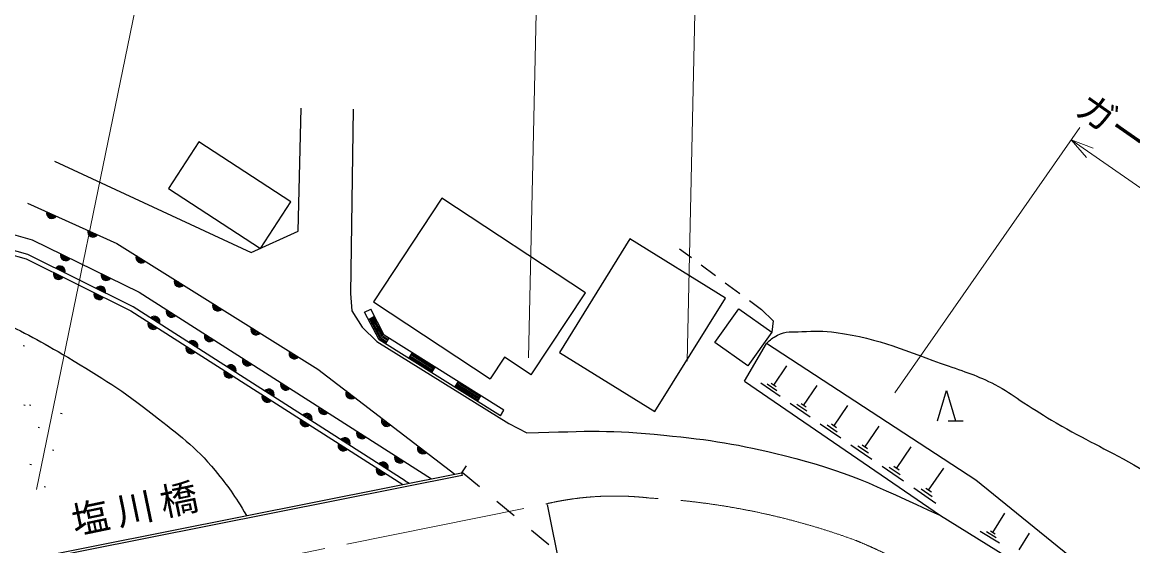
# Model space of a CAD drawing. Units: millimetres, scale not verified. Extents: x 40000 to 680000, y 20000 to 380000.
# Drawn here: x 461592 to 535366, y 301525 to 336315 of the extents above; entities that cross this region are included whole.
import ezdxf
from ezdxf.enums import TextEntityAlignment as Align

# ---------------------------------------------------------------- set-up
doc = ezdxf.new("R2010")
doc.units = ezdxf.units.MM
doc.header["$LTSCALE"] = 1000
doc.linetypes.add('CHAIN', pattern=[18.5, 12, -1.5, 3.5, -1.5])
for name, color, linetype, lineweight in [('M-BGD', 7, 'Continuous', 25), ('M-BMK', 2, 'CHAIN', 13), ('M-BMK-SRVR', 3, 'Continuous', 25), ('M-STR-HTXT', 7, 'Continuous', 13), ('M-STR-STR1', 1, 'Continuous', 25)]:
    doc.layers.add(name, color=color, linetype=linetype, lineweight=lineweight)
doc.styles.add('ＭＳ ゴシック', font='')
doc.styles.get('ＭＳ ゴシック').set_extended_font_data('MS Gothic')

msp = doc.modelspace()

# ---------------------------------------------------------------- linework, layer by layer
at = {"layer": 'M-BGD'}
for p, q in [((505246, 321265), (506043, 320674)), ((506686, 320198), (507650, 319484)), ((508293, 319008), (509257, 318293)), ((495401, 312884), (498999, 318344)), ((484340, 317040), (484739, 317249)), ((485643, 315521), (484739, 317249)), ((509900, 317817), (510697, 317226)), ((485301, 315204), (484340, 317040)), ((484588, 316567), (484986, 316776)), ((484667, 316609), (485369, 315268)), ((485438, 315331), (484747, 316651)), ((484827, 316692), (485506, 315394)), ((485575, 315458), (484907, 316734)), ((510697, 317226), (511466, 316474)), ((511466, 316474), (511383, 315723)), ((493355, 310155), (485301, 315204)), ((485777, 315012), (485369, 315268)), ((485438, 315331), (485825, 315088)), ((485872, 315165), (485506, 315394)), ((485575, 315458), (485920, 315241)), ((493594, 310537), (485643, 315521)), ((485729, 314936), (485968, 315317)), ((461754, 314784), (461656, 314805)), ((487493, 314361), (487254, 313980)), ((488970, 313329), (487445, 314285)), ((509572, 312456), (511030, 314970)), ((488827, 313100), (487302, 314056)), ((488875, 313176), (487350, 314132)), ((488923, 313252), (487398, 314208)), ((488779, 313024), (489018, 313405)), ((511513, 312202), (512392, 313484)), ((490543, 312449), (490304, 312068)), ((491877, 311188), (490352, 312144)), ((491925, 311264), (490400, 312220)), ((491973, 311340), (490448, 312296)), ((492021, 311416), (490496, 312373)), ((511934, 311443), (510653, 312321)), ((511723, 311823), (511083, 312262)), ((511673, 312093), (511353, 312312)), ((513496, 310856), (514399, 312173)), ((491829, 311111), (492068, 311493)), ((522391, 309837), (522991, 311837)), ((522991, 311837), (523591, 309837)), ((461798, 310846), (461701, 310868)), ((462169, 310853), (462071, 310874)), ((513929, 310075), (512612, 310978)), ((513712, 310465), (513054, 310917)), ((513661, 310743), (513331, 310968)), ((515516, 309484), (516445, 310838)), ((464238, 310300), (464140, 310322)), ((493355, 310155), (493594, 310537)), ((462745, 309353), (462647, 309375)), ((515961, 308681), (514607, 309610)), ((515738, 309082), (515061, 309547)), ((515685, 309368), (515347, 309600)), ((517573, 308087), (518527, 309478)), ((523091, 309837), (524091, 309837)), ((463692, 307861), (463594, 307882)), ((518030, 307262), (516639, 308216)), ((517802, 307674), (517106, 308151)), ((517747, 307967), (517399, 308206)), ((519669, 306663), (520649, 308093)), ((462199, 306914), (462101, 306936)), ((520138, 305816), (518709, 306796)), ((519904, 306240), (519189, 306730)), ((519847, 306541), (519490, 306786)), ((521803, 305214), (522810, 306682)), ((463146, 305421), (463048, 305443)), ((487038, 305850), (487296, 305680)), ((522285, 304344), (520817, 305350)), ((522044, 304779), (521310, 305282)), ((521987, 305088), (521620, 305340)), ((526067, 302408), (526863, 303693)), ((526511, 301689), (525226, 302484)), ((526228, 302308), (525907, 302507)), ((526289, 302048), (525647, 302446)), ((527823, 301258), (528506, 302361))]:
    msp.add_line(p, q, dxfattribs=at)
for points in [[(358872, 333857), (393990, 335119), (401100, 334711), (411535, 333150), (431817, 329235), (451992, 324768), (462247, 321862), (469368, 318379), (488774, 305974)], [(487038, 305850), (468959, 317398), (461964, 320874), (451807, 323728), (431564, 328072), (411296, 331756), (401243, 333385), (393985, 334015), (358771, 332873)], [(358794, 332572), (393977, 333713), (401206, 333086), (411245, 331459), (431505, 327776), (451734, 323435), (461855, 320592), (468810, 317135), (486875, 305596)], [(463728, 327073), (476799, 321020), (479926, 322440), (480112, 330603)], [(483570, 330538), (483402, 318286), (483482, 317133), (484170, 316060), (485159, 315104), (493912, 309641), (495117, 309022)], [(498999, 318344), (489474, 324619), (484934, 317727), (492681, 312622)], [(461940, 324301), (467876, 321619), (481238, 313261), (490324, 306284)], [(550448, 274000), (541351, 290705), (537940, 294980), (533869, 298654), (524947, 305883), (511030, 314970)], [(495401, 312884), (493625, 314055), (492681, 312622)], [(509572, 312456), (522591, 303528), (530591, 298574), (534680, 295030), (537067, 291882), (548632, 272829)]]:
    msp.add_lwpolyline(points, dxfattribs=at)
for points in [[(471308, 325260), (477424, 321289), (479435, 324387), (473319, 328358)], [(501958, 321921), (497280, 314378), (503625, 310443), (508303, 317986)], [(511383, 315723), (509796, 313482), (507611, 315029), (509198, 317271)]]:
    msp.add_lwpolyline(points, close=True, dxfattribs=at)
for centre, radius, start, end in [((463564, 323627), 354, 164.48458, 326.88976), ((463564, 323627), 283, 166.70862, 324.66572), ((463564, 323627), 212, 170.45495, 320.91939), ((463564, 323627), 142, 178.16668, 313.20766), ((463564, 323627), 100, 188.48434, 302.89), ((466298, 322392), 354, 164.48458, 326.88976), ((466298, 322392), 283, 166.70862, 324.66572), ((466298, 322392), 212, 170.45495, 320.91939), ((466298, 322392), 142, 178.16668, 313.20766), ((466298, 322392), 100, 188.48434, 302.89), ((464484, 320828), 354, 162.73698, 325.14216), ((464484, 320828), 283, 164.96102, 322.91812), ((464484, 320828), 212, 168.70735, 319.1718), ((464484, 320828), 142, 176.41908, 311.46007), ((464484, 320828), 100, 186.73674, 301.14241), ((469499, 320668), 354, 156.77043, 319.17561), ((469499, 320668), 283, 158.99447, 316.95157), ((469499, 320668), 212, 162.7408, 313.20525), ((469499, 320668), 142, 170.45253, 305.49352), ((469499, 320668), 100, 180.77019, 295.17585), ((464014, 319580), 354, 162.36951, 324.77469), ((464014, 319580), 283, 164.59355, 322.55065), ((464014, 319580), 212, 168.33988, 318.80433), ((464094, 319755), 354, 342.36951, 144.77469), ((464094, 319755), 283, 344.59355, 142.55065), ((464014, 319580), 142, 176.05161, 311.0926), ((464014, 319580), 100, 186.36927, 300.77494), ((464094, 319755), 212, 348.33988, 138.80433), ((464094, 319755), 142, 356.05161, 131.0926), ((464094, 319755), 100, 6.36927, 120.77494), ((467179, 319510), 354, 162.73698, 325.14216), ((467179, 319510), 283, 164.96102, 322.91812), ((467179, 319510), 212, 168.70735, 319.1718), ((467179, 319510), 142, 176.41908, 311.46007), ((467179, 319510), 100, 186.73674, 301.14241), ((466781, 318420), 354, 342.36951, 144.77469), ((472042, 319077), 354, 156.77043, 319.17561), ((472042, 319077), 283, 158.99447, 316.95157), ((472042, 319077), 212, 162.7408, 313.20525), ((472042, 319077), 142, 170.45253, 305.49352), ((472042, 319077), 100, 180.77019, 295.17585), ((466700, 318244), 354, 162.36951, 324.77469), ((466700, 318244), 283, 164.59355, 322.55065), ((466700, 318244), 212, 168.33988, 318.80433), ((466781, 318420), 283, 344.59355, 142.55065), ((466700, 318244), 142, 176.05161, 311.0926), ((466700, 318244), 100, 186.36927, 300.77494), ((466781, 318420), 212, 348.33988, 138.80433), ((466781, 318420), 142, 356.05161, 131.0926), ((466781, 318420), 100, 6.36927, 120.77494), ((474586, 317486), 354, 156.77043, 319.17561), ((474586, 317486), 283, 158.99447, 316.95157), ((474586, 317486), 212, 162.7408, 313.20525), ((474586, 317486), 142, 170.45253, 305.49352), ((474586, 317486), 100, 180.77019, 295.17585), ((470384, 316423), 354, 336.22951, 138.63468), ((470384, 316423), 283, 338.45355, 136.41065), ((470384, 316423), 212, 342.19987, 132.66432), ((470384, 316423), 142, 349.9116, 124.95259), ((470384, 316423), 100, 0.22926, 114.63493), ((471517, 317070), 354, 156.20955, 318.61472), ((471517, 317070), 283, 158.43358, 316.39069), ((471517, 317070), 212, 162.17991, 312.64436), ((471517, 317070), 142, 169.89164, 304.93263), ((471517, 317070), 100, 180.2093, 294.61497), ((470287, 316256), 354, 156.22951, 318.63468), ((470287, 316256), 283, 158.45355, 316.41065), ((470287, 316256), 212, 162.19987, 312.66432), ((470287, 316256), 142, 169.9116, 304.95259), ((470287, 316256), 100, 180.22926, 294.63493), ((477129, 315895), 354, 156.77043, 319.17561), ((477129, 315895), 283, 158.99447, 316.95157), ((477129, 315895), 212, 162.7408, 313.20525), ((477129, 315895), 142, 170.45253, 305.49352), ((477129, 315895), 100, 180.77019, 295.17585), ((472912, 314808), 354, 336.22951, 138.63468), ((472912, 314808), 283, 338.45355, 136.41065), ((472912, 314808), 212, 342.19987, 132.66432), ((474045, 315454), 354, 156.20955, 318.61472), ((474045, 315454), 283, 158.43358, 316.39069), ((474045, 315454), 212, 162.17991, 312.64436), ((474045, 315454), 142, 169.89164, 304.93263), ((474045, 315454), 100, 180.2093, 294.61497), ((472815, 314641), 354, 156.22951, 318.63468), ((472815, 314641), 283, 158.45355, 316.41065), ((472815, 314641), 212, 162.19987, 312.66432), ((472815, 314641), 142, 169.9116, 304.95259), ((472815, 314641), 100, 180.22926, 294.63493), ((472912, 314808), 142, 349.9116, 124.95259), ((472912, 314808), 100, 0.22926, 114.63493), ((479673, 314304), 354, 156.77043, 319.17561), ((479673, 314304), 283, 158.99447, 316.95157), ((479673, 314304), 212, 162.7408, 313.20525), ((479673, 314304), 142, 170.45253, 305.49352), ((479673, 314304), 100, 180.77019, 295.17585), ((475441, 313193), 354, 336.22951, 138.63468), ((476572, 313838), 354, 156.20955, 318.61472), ((476572, 313838), 283, 158.43358, 316.39069), ((476572, 313838), 212, 162.17991, 312.64436), ((476572, 313838), 142, 169.89164, 304.93263), ((476572, 313838), 100, 180.2093, 294.61497), ((475344, 313026), 354, 156.22951, 318.63468), ((475344, 313026), 283, 158.45355, 316.41065), ((475344, 313026), 212, 162.19987, 312.66432), ((475344, 313026), 142, 169.9116, 304.95259), ((475441, 313193), 283, 338.45355, 136.41065), ((475344, 313026), 100, 180.22926, 294.63493), ((475441, 313193), 212, 342.19987, 132.66432), ((475441, 313193), 142, 349.9116, 124.95259), ((475441, 313193), 100, 0.22926, 114.63493), ((479100, 312222), 354, 156.20955, 318.61472), ((479100, 312222), 283, 158.43358, 316.39069), ((479100, 312222), 212, 162.17991, 312.64436), ((479100, 312222), 142, 169.89164, 304.93263), ((479100, 312222), 100, 180.2093, 294.61497), ((477872, 311411), 354, 156.22951, 318.63468), ((477872, 311411), 283, 158.45355, 316.41065), ((477872, 311411), 212, 162.19987, 312.66432), ((477969, 311578), 354, 336.22951, 138.63468), ((477872, 311411), 142, 169.9116, 304.95259), ((477969, 311578), 283, 338.45355, 136.41065), ((477872, 311411), 100, 180.22926, 294.63493), ((477969, 311578), 212, 342.19987, 132.66432), ((477969, 311578), 142, 349.9116, 124.95259), ((477969, 311578), 100, 0.22926, 114.63493), ((483435, 311643), 354, 151.2729, 313.67808), ((483435, 311643), 283, 153.49694, 311.45404), ((483435, 311643), 212, 157.24327, 307.70772), ((483435, 311643), 142, 164.955, 299.99599), ((483435, 311643), 100, 175.27266, 289.67832), ((481628, 310607), 354, 156.20955, 318.61472), ((481628, 310607), 283, 158.43358, 316.39069), ((481628, 310607), 212, 162.17991, 312.64436), ((481628, 310607), 142, 169.89164, 304.93263), ((481628, 310607), 100, 180.2093, 294.61497), ((480400, 309796), 354, 156.22951, 318.63468), ((480400, 309796), 283, 158.45355, 316.41065), ((480400, 309796), 212, 162.19987, 312.66432), ((480497, 309963), 354, 336.22951, 138.63468), ((480497, 309963), 283, 338.45355, 136.41065), ((480497, 309963), 212, 342.19987, 132.66432), ((480497, 309963), 142, 349.9116, 124.95259), ((480497, 309963), 100, 0.22926, 114.63493), ((485814, 309815), 354, 151.2729, 313.67808), ((485814, 309815), 283, 153.49694, 311.45404), ((485814, 309815), 212, 157.24327, 307.70772), ((485814, 309815), 142, 164.955, 299.99599), ((480400, 309796), 142, 169.9116, 304.95259), ((480400, 309796), 100, 180.22926, 294.63493), ((484155, 308991), 354, 156.20955, 318.61472), ((485814, 309815), 100, 175.27266, 289.67832), ((483026, 308349), 354, 336.22951, 138.63468), ((483026, 308349), 283, 338.45355, 136.41065), ((483026, 308349), 212, 342.19987, 132.66432), ((483026, 308349), 142, 349.9116, 124.95259), ((483026, 308349), 100, 0.22926, 114.63493), ((484155, 308991), 283, 158.43358, 316.39069), ((484155, 308991), 212, 162.17991, 312.64436), ((484155, 308991), 142, 169.89164, 304.93263), ((484155, 308991), 100, 180.2093, 294.61497), ((482928, 308181), 354, 156.22951, 318.63468), ((482928, 308181), 283, 158.45355, 316.41065), ((482928, 308181), 212, 162.19987, 312.66432), ((482928, 308181), 142, 169.9116, 304.95259), ((482928, 308181), 100, 180.22926, 294.63493), ((488193, 307988), 354, 151.2729, 313.67808), ((488193, 307988), 283, 153.49694, 311.45404), ((488193, 307988), 212, 157.24327, 307.70772), ((488193, 307988), 142, 164.955, 299.99599), ((488193, 307988), 100, 175.27266, 289.67832), ((485554, 306734), 354, 336.22951, 138.63468), ((485554, 306734), 283, 338.45355, 136.41065), ((485554, 306734), 212, 342.19987, 132.66432), ((486683, 307375), 354, 156.20955, 318.61472), ((486683, 307375), 283, 158.43358, 316.39069), ((486683, 307375), 212, 162.17991, 312.64436), ((486683, 307375), 142, 169.89164, 304.93263), ((486683, 307375), 100, 180.2093, 294.61497), ((485457, 306567), 354, 156.22951, 318.63468), ((485457, 306567), 283, 158.45355, 316.41065), ((485457, 306567), 212, 162.19987, 312.66432), ((485457, 306567), 142, 169.9116, 304.95259), ((485457, 306567), 100, 180.22926, 294.63493), ((485554, 306734), 142, 349.9116, 124.95259), ((485554, 306734), 100, 0.22926, 114.63493)]:
    msp.add_arc(centre, radius, start, end, dxfattribs=at)
for points, knots in [([(407131, 314974), (409087, 316063), (409731, 316378), (411481, 317093), (413858, 318064), (415320, 318240), (417797, 318918), (420415, 319634), (421914, 319915), (424534, 320623), (425391, 320855), (425842, 321113), (426720, 321248), (427721, 321401), (428302, 321260), (429313, 321200), (430670, 321119), (431430, 321033), (432772, 320815), (433526, 320693), (433912, 320442), (434669, 320335), (436242, 320112), (437143, 320184), (438731, 320131), (440709, 320064), (441820, 320150), (443799, 320083), (445767, 320016), (446877, 320003), (448830, 319747), (451377, 319413), (452801, 319121), (455267, 318402), (457138, 317856), (458133, 317372), (459902, 316552), (461793, 315676), (462823, 315116), (464612, 314048), (466923, 312671), (468214, 311869), (470329, 310206), (472017, 308878), (473043, 308176), (474407, 306517), (475313, 305417), (475645, 304954), (476496, 303527)], [0, 0, 0, 0, 1, 1, 1, 2, 2, 2, 3, 3, 3, 4, 4, 4, 5, 5, 5, 6, 6, 6, 7, 7, 7, 8, 8, 8, 9, 9, 9, 10, 10, 10, 11, 11, 11, 12, 12, 12, 13, 13, 13, 14, 14, 14, 15, 15, 15, 16, 16, 16, 16]), ([(511030, 314970), (511298, 315244), (511443, 315345), (511754, 315513), (512316, 315817), (512733, 315735), (513371, 315753), (514265, 315780), (514776, 315834), (515661, 315705), (518663, 315271), (520237, 314481), (523101, 313484), (524432, 313020), (525196, 312779), (526440, 312115), (527128, 311747), (527461, 311452), (528121, 311034), (528961, 310502), (529422, 310188), (530282, 309689), (532261, 308541), (533444, 308032), (535434, 306903), (536920, 306060), (537727, 305544), (539181, 304645), (540327, 303936), (541076, 303683), (542105, 302812), (542467, 302506), (542610, 302395), (543002, 301994)], [0, 0, 0, 0, 1, 1, 1, 2, 2, 2, 3, 3, 3, 4, 4, 4, 5, 5, 5, 6, 6, 6, 7, 7, 7, 8, 8, 8, 9, 9, 9, 10, 10, 10, 11, 11, 11, 11]), ([(495117, 309022), (499350, 309161), (500681, 309232), (504219, 308878), (507372, 308563), (509141, 308284), (512216, 307520), (516430, 306473), (517954, 305658), (522591, 303528)], [0, 0, 0, 0, 1, 1, 1, 2, 2, 2, 3, 3, 3, 3])]:
    msp.add_open_spline(points, degree=3, knots=knots, dxfattribs=at)
at = {"layer": 'M-BMK'}
msp.add_line((465020, 297969), (496369, 304304), dxfattribs=at)
for centre, radius, start, end in [((500944, 284764), 20069, 83.32101, 103.1779), ((500723, 257590), 47176, 69.80852, 86.89562), ((500531, 262436), 42734, 44.66704, 67.32389)]:
    msp.add_arc(centre, radius, start, end, dxfattribs=at)
at = {"layer": 'M-BMK-SRVR'}
msp.add_line((502377, 275135), (496477, 304266), dxfattribs=at)
at = {"layer": 'M-STR-HTXT'}
for p, q in [((462546, 305259), (470833, 345672)), ((495226, 314021), (495859, 343130)), ((505761, 313792), (506394, 342901)), ((519548, 311678), (531851, 329321)), ((531279, 328501), (549271, 315954)), ((531279, 328501), (532295, 327335)), ((531279, 328501), (532724, 327950))]:
    msp.add_line(p, q, dxfattribs=at)
at = {"layer": 'M-STR-STR1'}
for p, q in [((491090, 306840), (490777, 306374)), ((490807, 306419), (491959, 305458)), ((493110, 304497), (494262, 303535)), ((495414, 302574), (496565, 301613))]:
    msp.add_line(p, q, dxfattribs=at)
msp.add_lwpolyline([(461531, 300543), (490777, 306374), (490814, 306187), (461541, 300361)], close=True, dxfattribs=at)

# ---------------------------------------------------------------- texts
at = {"layer": 'M-BGD', "insert": (465130, 302027), "char_height": 1833, "attachment_point": 7, "rotation": 11.75, "style": 'ＭＳ ゴシック'}
msp.add_mtext('\\T1.2;塩川橋', dxfattribs=at)
at = {"layer": 'M-STR-HTXT', "style": 'ＭＳ ゴシック'}
msp.add_text('ガードレール L=30.0', height=1833, rotation=325.111, dxfattribs=at).set_placement((540847, 323048), align=Align.BOTTOM_CENTER)

doc.saveas('drawing.dxf')
